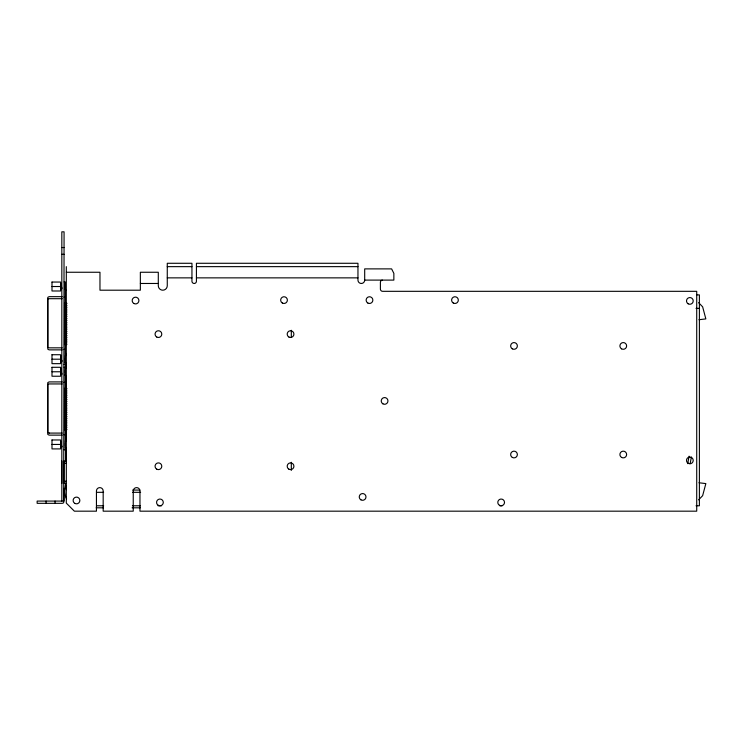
<?xml version="1.0" encoding="UTF-8"?>
<svg xmlns="http://www.w3.org/2000/svg" width="743" height="743" viewBox="0 0 743 743"><rect width="100%" height="100%" fill="white"/><g stroke="black" fill="none" stroke-linecap="round" stroke-linejoin="round"><path stroke-width="1.11" d="M46.075 503.327L46.075 501.079M62.171 435.129L49.475 435.129A1.765 1.245 0 0 1 48.982 435.064L47.784 434.423L47.784 382.608L48.982 381.967A1.765 1.245 0 0 1 49.475 381.911L62.171 381.911M62.171 349.869L49.475 349.869A1.765 1.245 0 0 1 48.982 349.814L47.784 349.173L47.784 297.358L48.982 296.717A1.765 1.245 0 0 1 49.475 296.661L62.171 296.661M55.047 503.327L55.047 501.079M61.827 501.079L61.827 231.825L64.074 231.825L63.703 502.556A1.588 1.588 0 0 1 63.183 503.048L62.301 503.317A3.687 3.687 0 0 1 61.929 503.327L37.15 503.327L37.15 501.079L64.074 501.079L64.074 488.337M60.963 287.792L60.815 289.241L60.554 285.591M61.855 287.792C61.465 292.129 61.576 281.736 61.149 284.29M60.963 360.466L60.815 361.915L60.554 358.265M61.855 360.466L61.669 361.813L61.223 356.222M60.926 373.645L60.815 374.491L60.554 370.841M61.818 373.645L61.706 374.491L61.223 368.797M60.926 446.311L60.815 447.165L60.554 443.515M61.818 446.311L61.706 447.165L61.186 441.76M65.347 284.123L65.347 282.609M65.347 288.098L65.347 284.903M65.347 356.798L65.728 355.2L65.347 355.683M65.347 360.773L65.347 357.578M65.347 369.373L65.728 367.776L65.347 368.259M65.347 373.348L65.347 370.163M65.347 442.048L65.728 440.45L65.347 440.933M65.347 446.023L65.347 442.828M61.335 288.015L60.852 284.476M61.335 360.689L60.852 357.151M61.335 373.265L60.852 369.726M698.596 499.872L702.637 495.683L705.85 483.591L698.94 482.764M698.94 319.731L705.85 318.905L702.637 306.822L698.596 302.633M364.692 280.102L393.855 280.102L393.855 273.378L391.617 268.882L364.692 268.882L364.692 280.102A3.362 3.362 0 0 1 361.33 283.473A3.362 3.362 0 0 1 357.959 280.102L357.959 263.282L196.431 263.282L196.431 281.226A2.248 2.248 0 0 1 194.192 283.473A2.248 2.248 0 0 1 191.945 281.226L191.945 263.282L167.268 263.282L167.268 285.711A4.486 4.486 0 0 1 162.782 290.197A4.486 4.486 0 0 1 158.296 285.711L158.296 272.254L140.353 272.254L140.353 290.197L99.971 290.197L99.971 272.254L66.313 272.254M61.827 247.53L64.074 247.53M61.827 254.301L64.074 254.301M167.268 266.644L191.945 266.644M196.431 266.644L357.959 266.644M167.268 277.863L191.945 277.863M196.431 277.863L357.959 277.863M64.093 281.931L65.235 281.931L65.235 364.562L64.093 364.562M140.353 283.473L158.296 283.473M51.991 286.519L60.629 286.519M697.073 294.897L699.395 294.897L699.395 505.779L696.033 505.779M64.093 297.126L65.235 297.126M62.171 298.695L49.475 298.695A2.118 1.217 0 0 0 48.509 298.853L47.784 299.188L47.784 347.343L48.509 347.678A2.118 1.217 0 0 0 49.475 347.835L62.171 347.835M64.455 303.135L66.768 303.135M64.465 303.469L66.712 303.469M64.455 303.803L66.768 303.813M64.455 305.373L66.768 305.382M64.465 305.717L66.712 305.717M64.455 306.051L66.768 306.051M64.455 307.407L66.768 307.407M64.465 307.741L66.712 307.741M64.455 308.085L66.768 308.085M696.033 308.354L699.395 308.354M64.455 309.655L66.768 309.655M64.465 309.989L66.712 309.989M64.455 310.323L66.768 310.323M64.455 311.679L66.768 311.689M64.465 312.023L66.712 312.023M64.455 312.357L66.768 312.357M64.455 313.927L66.768 313.927M64.465 314.261L66.712 314.261M64.455 314.595L66.768 314.605M64.455 315.961L66.768 315.961M64.465 316.295L66.712 316.295M64.455 316.629L66.768 316.639M64.455 318.199L66.768 318.208M64.465 318.543L66.712 318.543M64.455 318.877L66.768 318.877M64.455 320.233L66.768 320.233M64.465 320.567L66.712 320.567M64.455 320.911L66.768 320.911M64.455 322.481L66.768 322.481M64.465 322.815L66.712 322.815M64.455 323.149L66.768 323.149M64.455 324.505L66.768 324.515M64.465 324.849L66.712 324.849M64.455 325.183L66.768 325.183M64.455 326.753L66.768 326.753M64.465 327.087L66.712 327.087M64.455 327.422L66.768 327.431M64.455 328.787L66.768 328.787M64.465 329.121L66.712 329.121M64.455 329.455L66.768 329.465M64.455 331.025L66.768 331.034M64.465 331.369L66.712 331.369M64.455 331.703L66.768 331.703M64.455 333.059L66.768 333.059M64.465 333.393L66.712 333.393M64.455 333.737L66.768 333.737M64.455 335.307L66.768 335.307M64.465 335.641L66.712 335.641M64.455 335.975L66.768 335.975M64.455 337.331L66.768 337.341M64.465 337.675L66.712 337.675M64.455 338.009L66.768 338.009M64.455 339.579L66.768 339.579M64.465 339.913L66.712 339.913M64.455 340.248L66.768 340.257M64.455 341.613L66.768 341.613M64.465 341.947L66.712 341.947M64.455 342.282L66.768 342.291M64.455 343.851L66.768 343.86M64.465 344.195L66.712 344.195M64.455 344.529L66.768 344.529M64.093 349.405L65.235 349.405M51.991 359.194L60.629 359.194M64.093 367.181L65.235 367.181L65.235 449.812L64.093 449.812M51.991 371.769L60.629 371.769M65.347 375.726L65.347 374.128M64.093 382.376L65.235 382.376M62.171 383.945L49.475 383.945A2.118 1.217 0 0 0 48.509 384.103L47.784 384.437L47.784 432.593L48.509 432.928A2.118 1.217 0 0 0 49.475 433.085M64.455 388.385L66.768 388.385M64.465 388.719L66.712 388.719M64.455 389.053L66.768 389.063M64.455 390.623L66.768 390.632M64.465 390.967L66.712 390.967M64.455 391.301L66.768 391.301M64.455 392.657L66.768 392.657M64.465 392.991L66.712 392.991M64.455 393.335L66.768 393.335M64.455 394.904L66.768 394.904M64.465 395.239L66.712 395.239M64.455 395.573L66.768 395.573M64.455 396.938L66.768 396.938M64.465 397.273L66.712 397.273M64.455 397.607L66.768 397.607M64.455 399.177L66.768 399.177M64.465 399.511L66.712 399.511M64.455 399.855L66.768 399.855M64.455 401.211L66.768 401.211M64.465 401.545L66.712 401.545M64.455 401.879L66.768 401.889M64.455 403.449L66.768 403.458M64.465 403.793L66.712 403.793M64.455 404.127L66.768 404.127M64.455 405.483L66.768 405.483M64.465 405.817L66.712 405.817M64.455 406.161L66.768 406.161M64.455 407.731L66.768 407.731M64.465 408.065L66.712 408.065M64.455 408.399L66.768 408.399M64.455 409.764L66.768 409.764M64.465 410.099L66.712 410.099M64.455 410.433L66.768 410.433M64.455 412.003L66.768 412.003M64.465 412.337L66.712 412.337M64.455 412.681L66.768 412.681M64.455 414.037L66.768 414.037M64.465 414.371L66.712 414.371M64.455 414.705L66.768 414.715M64.455 416.275L66.768 416.284M64.465 416.619L66.712 416.619M64.455 416.953L66.768 416.953M64.455 418.309L66.768 418.309M64.465 418.643L66.712 418.643M64.455 418.987L66.768 418.987M64.455 420.557L66.768 420.557M64.465 420.891L66.712 420.891M64.455 421.225L66.768 421.225M64.455 422.591L66.768 422.591M64.465 422.925L66.712 422.925M64.455 423.259L66.768 423.259M64.455 424.829L66.768 424.829M64.465 425.163L66.712 425.163M64.455 425.507L66.768 425.507M64.455 426.863L66.768 426.863M64.465 427.197L66.712 427.197M64.455 427.531L66.768 427.541M64.455 429.101L66.768 429.11M64.465 429.445L66.712 429.445M64.455 429.779L66.768 429.779M49.475 433.085L62.171 433.085M64.093 434.655L65.235 434.655M51.991 444.444L60.629 444.444M66.313 461.022L64.074 461.022L64.065 483.461L66.313 483.461M64.074 463.27L66.313 463.27M64.074 481.213L66.313 481.213M132.681 490.074L139.879 490.074M96.674 492.321L103.611 492.321M132.523 492.321L140.622 492.321M96.636 505.779L103.648 505.779M132.43 505.779L140.52 505.779M158.055 505.779L161.528 505.779M499.798 505.779L502.119 505.779M96.172 507.813L103.435 507.813M132.087 507.813L140.278 507.813M61.26 446.199L60.889 442.596M65.403 447.332L65.728 448.4L65.347 446.803M65.347 288.878L65.728 290.476L65.347 289.352M65.347 361.553L65.347 363.067M291.312 330.282L291.312 337.229M291.312 462.285L291.312 470.393M66.313 266.644L66.313 503.122L74.374 511.175L96.441 511.175L96.441 490.984A3.362 3.362 0 0 1 99.813 487.622A3.362 3.362 0 0 1 103.175 490.984L103.175 511.175L133.238 511.175L133.238 490.984A3.362 3.362 0 0 1 136.601 487.622A3.362 3.362 0 0 1 139.963 490.984L139.963 511.175L696.72 511.175L696.72 291.321L382.645 291.321A2.248 2.248 0 0 1 380.397 289.073L380.397 282.349A2.248 2.248 0 0 1 382.348 280.12M65.625 353.092L65.625 355.414M65.625 362.38L65.625 368.175M65.625 375.141L65.625 441.286M65.625 447.082L65.625 461.013M65.625 483.061L65.096 487.696A17.693 17.693 0 0 0 66.573 498.98M65.347 362.027L65.347 362.668M65.347 374.602L65.347 375.243M61.827 461.022L61.827 483.461M66.48 489.674A11.219 11.219 0 0 1 65.625 485.374M689.077 456.193A322.899 322.899 0 0 1 687.702 463.641M691.352 456.991A334.09 334.09 0 0 1 690.163 463.613M51.991 439.977L51.991 448.911L60.629 448.911L60.629 439.977L51.991 439.977M51.991 367.302L51.991 376.237L60.629 376.237L60.629 367.302L51.991 367.302M51.991 354.727L51.991 363.661L60.629 363.661L60.629 354.727L51.991 354.727M51.991 282.052L51.991 290.987L60.629 290.987L60.629 282.052L51.991 282.052M74.811 503.382A3.362 3.362 0 0 0 79.854 500.466A3.362 3.362 0 0 0 74.811 497.55A3.362 3.362 0 0 0 74.811 503.382M158.24 505.314A3.362 3.362 0 0 0 163.293 502.398A3.362 3.362 0 0 0 158.24 499.491A3.362 3.362 0 0 0 158.24 505.314M156.736 469.167A3.362 3.362 0 0 0 161.788 466.251A3.362 3.362 0 0 0 156.736 463.335A3.362 3.362 0 0 0 156.736 469.167M288.878 469.167A3.362 3.362 0 0 0 293.922 466.251A3.362 3.362 0 0 0 288.878 463.335A3.362 3.362 0 0 0 288.878 469.167M360.931 499.844A3.362 3.362 0 0 0 365.983 496.928A3.362 3.362 0 0 0 360.931 494.011A3.362 3.362 0 0 0 360.931 499.844M499.472 505.314A3.362 3.362 0 0 0 504.516 502.398A3.362 3.362 0 0 0 499.472 499.491A3.362 3.362 0 0 0 499.472 505.314M512.326 457.428A3.362 3.362 0 0 0 517.369 454.521A3.362 3.362 0 0 0 512.326 451.605A3.362 3.362 0 0 0 512.326 457.428M621.575 457.428A3.362 3.362 0 0 0 626.628 454.521A3.362 3.362 0 0 0 621.575 451.605A3.362 3.362 0 0 0 621.575 457.428M688.176 463.335A3.362 3.362 0 0 0 693.219 460.419A3.362 3.362 0 0 0 688.176 457.502A3.362 3.362 0 0 0 688.176 463.335M621.575 348.848A3.362 3.362 0 0 0 626.628 345.932A3.362 3.362 0 0 0 621.575 343.025A3.362 3.362 0 0 0 621.575 348.848M688.176 303.822A3.362 3.362 0 0 0 693.219 300.915A3.362 3.362 0 0 0 688.176 297.999A3.362 3.362 0 0 0 688.176 303.822M512.326 348.848A3.362 3.362 0 0 0 517.369 345.932A3.362 3.362 0 0 0 512.326 343.025A3.362 3.362 0 0 0 512.326 348.848M382.914 403.839A3.362 3.362 0 0 0 387.957 400.923A3.362 3.362 0 0 0 382.914 398.016A3.362 3.362 0 0 0 382.914 403.839M453.286 303.023A3.362 3.362 0 0 0 458.329 300.116A3.362 3.362 0 0 0 453.286 297.2A3.362 3.362 0 0 0 453.286 303.023M367.813 303.023A3.362 3.362 0 0 0 372.856 300.116A3.362 3.362 0 0 0 367.813 297.2A3.362 3.362 0 0 0 367.813 303.023M282.34 303.023A3.362 3.362 0 0 0 287.383 300.116A3.362 3.362 0 0 0 282.34 297.2A3.362 3.362 0 0 0 282.34 303.023M288.878 337.025A3.362 3.362 0 0 0 293.922 334.118A3.362 3.362 0 0 0 288.878 331.202A3.362 3.362 0 0 0 288.878 337.025M156.736 337.025A3.362 3.362 0 0 0 161.788 334.118A3.362 3.362 0 0 0 156.736 331.202A3.362 3.362 0 0 0 156.736 337.025M133.861 303.478A3.362 3.362 0 0 0 138.913 300.562A3.362 3.362 0 0 0 133.861 297.646A3.362 3.362 0 0 0 133.861 303.478"/></g></svg>
